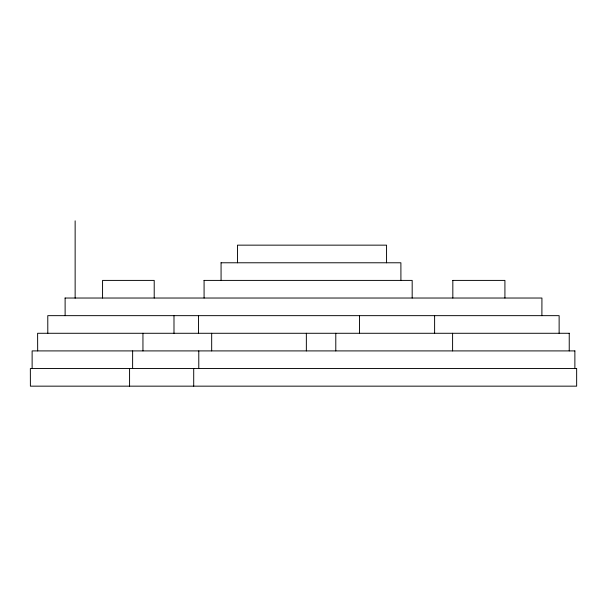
<?xml version="1.0" encoding="UTF-8"?>
<svg xmlns="http://www.w3.org/2000/svg" width="607" height="607" viewBox="0 0 607 607"><rect width="100%" height="100%" fill="white"/><g stroke="black" fill="none" stroke-linecap="round" stroke-linejoin="round"><path stroke-width="0.91" d="M221.031 262.778L400.893 262.778L400.916 280.404M204.02 280.404L412.176 280.404L412.176 298.029M452.845 280.404L504.918 280.404L504.925 298.029M65.032 298.029L541.93 298.029L541.892 315.655M569.358 333.281L37.611 333.281L37.672 350.907M574.897 350.907L32.125 350.907L32.125 368.532M574.875 350.907L574.875 368.532M569.237 333.281L569.237 350.907M559.13 333.281L559.13 315.655L47.778 315.655L47.801 333.281M452.83 280.404L452.83 298.029M452.594 333.281L452.594 350.907M434.612 315.655L434.612 333.281M386.56 262.778L386.56 245.152L237.466 245.152L237.466 262.778M359.465 315.655L359.465 333.281M335.792 333.281L335.792 350.907M306.353 333.281L306.353 350.907M221.069 262.778L221.077 280.404M211.676 333.281L211.676 350.907M204.081 280.404L204.081 298.029M198.785 350.907L198.785 368.532M198.542 315.655L198.542 333.281M193.709 368.532L193.709 386.158M173.989 315.655L173.989 333.281M154.208 298.029L154.208 280.404L102.568 280.404L102.56 298.029M142.949 333.281L142.949 350.907M132.63 350.907L132.614 368.532M129.572 368.532L129.572 386.158M75.139 220.842L75.139 298.181M65.116 298.029L65.124 315.655M576.65 368.532L30.35 368.532L30.396 386.158L576.65 386.158L576.65 368.532"/></g></svg>
